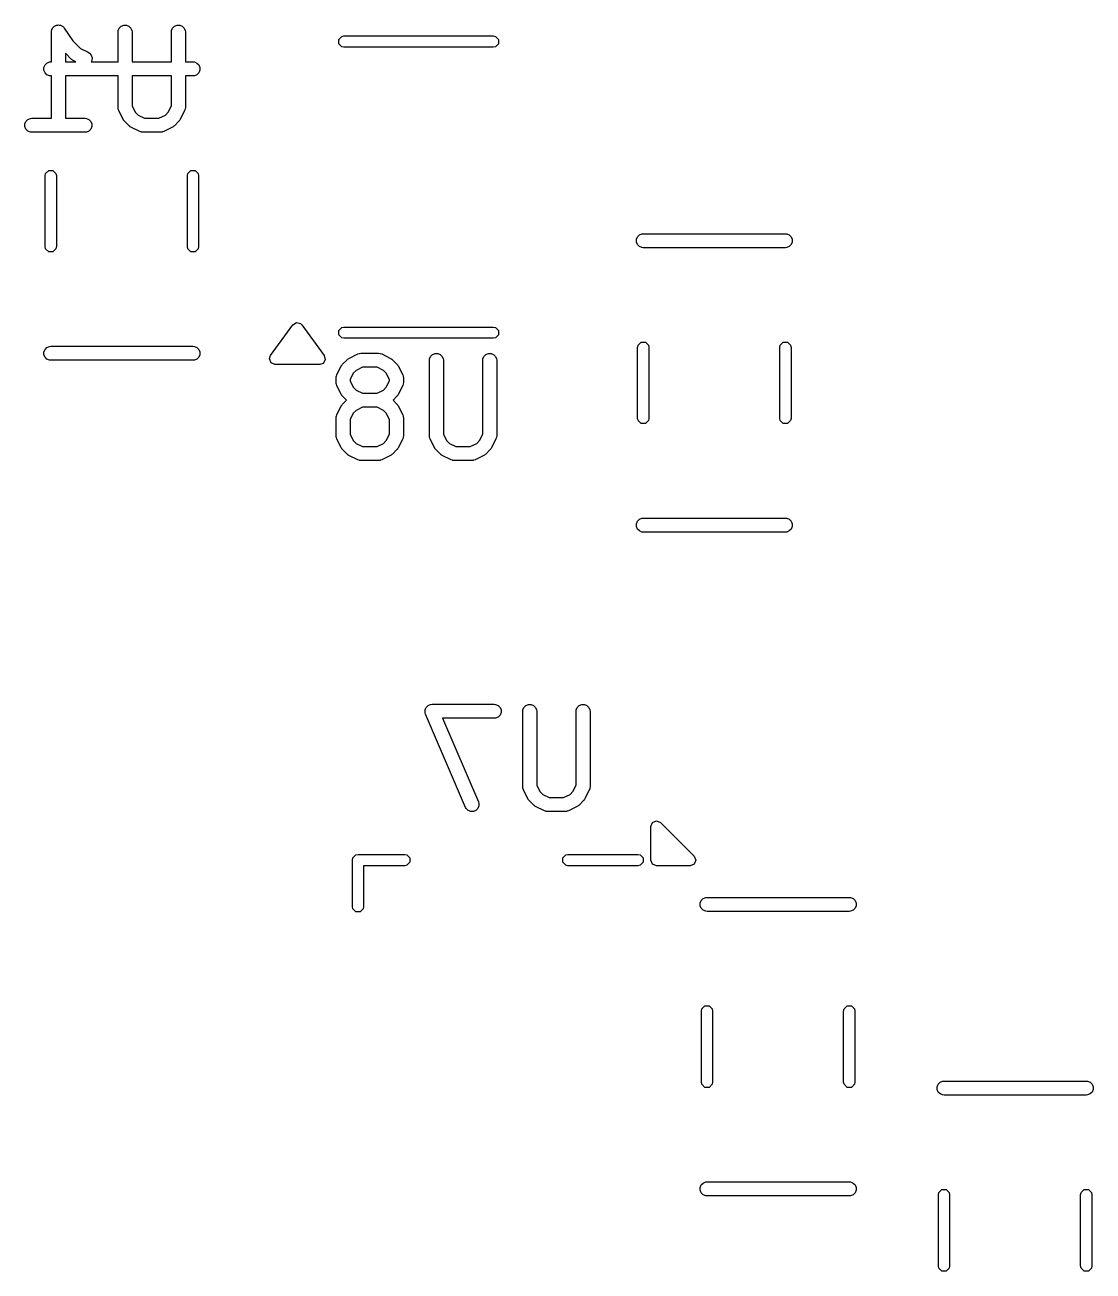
# Model space of a CAD drawing. Extents: x -2.1 to 1.78, y 0.53 to 2.72.
# Drawn here: x -1.008 to -0.557, y 0.998 to 1.524 of the extents above; entities that cross this region are included whole.
import ezdxf

# ---------------------------------------------------------------- set-up
doc = ezdxf.new("R2010")
doc.units = 0
doc.header["$MEASUREMENT"] = 0
doc.layers.add('BLACK', color=7, linetype='CONTINUOUS')

msp = doc.modelspace()

# ---------------------------------------------------------------- linework, layer by layer
at = {"layer": 'BLACK', "linetype": 'CONTINUOUS'}
for p, q in [((-0.99667, 1.52058), (-0.99661, 1.52115)), ((-0.99667, 1.50795), (-0.99667, 1.52058)), ((-0.99667, 1.52058), (-0.99667, 1.52058)), ((-0.99667, 1.52058), (-0.99667, 1.52058)), ((-0.99667, 1.52058), (-0.99667, 1.52058)), ((-0.99661, 1.52115), (-0.9965, 1.52142)), ((-0.9965, 1.52142), (-0.99644, 1.52171)), ((-0.99644, 1.52171), (-0.99628, 1.52195)), ((-0.99628, 1.52195), (-0.99617, 1.52222)), ((-0.99617, 1.52222), (-0.99596, 1.52243)), ((-0.99596, 1.52243), (-0.9958, 1.52267)), ((-0.9958, 1.52267), (-0.99556, 1.52283)), ((-0.99556, 1.52283), (-0.99535, 1.52303)), ((-0.99535, 1.52303), (-0.99508, 1.52314)), ((-0.99508, 1.52314), (-0.99484, 1.52331)), ((-0.99484, 1.52331), (-0.99456, 1.52336)), ((-0.99456, 1.52336), (-0.99429, 1.52347)), ((-0.99429, 1.52347), (-0.994, 1.52347)), ((-0.994, 1.52347), (-0.99371, 1.52353)), ((-0.99371, 1.52353), (-0.99343, 1.52347)), ((-0.99343, 1.52347), (-0.99314, 1.52347)), ((-0.99314, 1.52347), (-0.99287, 1.52336)), ((-0.99287, 1.52336), (-0.99258, 1.5233)), ((-0.99258, 1.5233), (-0.99234, 1.52314)), ((-0.99234, 1.52314), (-0.99207, 1.52303)), ((-0.99207, 1.52303), (-0.99187, 1.52283)), ((-0.99187, 1.52283), (-0.99162, 1.52266)), ((-0.99162, 1.52266), (-0.99126, 1.52222)), ((-0.99126, 1.52222), (-0.99126, 1.52222)), ((-0.99126, 1.52222), (-0.99126, 1.52222)), ((-0.99126, 1.52222), (-0.99126, 1.52222)), ((-0.99126, 1.52222), (-0.98767, 1.51683)), ((-0.96854, 1.52058), (-0.96849, 1.52115)), ((-0.96854, 1.50795), (-0.96854, 1.52058)), ((-0.96849, 1.52115), (-0.96805, 1.52222)), ((-0.96805, 1.52222), (-0.96723, 1.52303)), ((-0.96723, 1.52303), (-0.96617, 1.52347)), ((-0.96617, 1.52347), (-0.96502, 1.52347)), ((-0.96502, 1.52347), (-0.96395, 1.52303)), ((-0.96395, 1.52303), (-0.96314, 1.52222)), ((-0.96314, 1.52222), (-0.9627, 1.52115)), ((-0.9627, 1.52115), (-0.96264, 1.52058)), ((-0.96264, 1.52058), (-0.96264, 1.50795)), ((-0.94605, 1.52058), (-0.94599, 1.52115)), ((-0.94605, 1.50795), (-0.94605, 1.52058)), ((-0.94599, 1.52115), (-0.94555, 1.52222)), ((-0.94555, 1.52222), (-0.94473, 1.52303)), ((-0.94473, 1.52303), (-0.94367, 1.52347)), ((-0.94367, 1.52347), (-0.94252, 1.52347)), ((-0.94252, 1.52347), (-0.94145, 1.52303)), ((-0.94145, 1.52303), (-0.94064, 1.52222)), ((-0.94064, 1.52222), (-0.9402, 1.52115)), ((-0.9402, 1.52115), (-0.94014, 1.52058)), ((-0.94014, 1.52058), (-0.94014, 1.50795)), ((-0.98767, 1.51683), (-0.98446, 1.51363)), ((-0.87539, 1.51742), (-0.87411, 1.5187)), ((-0.87539, 1.51561), (-0.87539, 1.51742)), ((-0.87411, 1.51433), (-0.87539, 1.51561)), ((-0.87411, 1.5187), (-0.87321, 1.51888)), ((-0.87321, 1.51415), (-0.87411, 1.51433)), ((-0.87321, 1.51888), (-0.84171, 1.51888)), ((-0.84171, 1.51415), (-0.87321, 1.51415)), ((-0.84171, 1.51888), (-0.81022, 1.51888)), ((-0.81022, 1.51415), (-0.84171, 1.51415)), ((-0.81022, 1.51888), (-0.80931, 1.5187)), ((-0.80931, 1.51433), (-0.81022, 1.51415)), ((-0.80931, 1.5187), (-0.80803, 1.51742)), ((-0.80803, 1.51561), (-0.80931, 1.51433)), ((-0.80803, 1.51742), (-0.80803, 1.51561)), ((-0.9883, 1.50912), (-0.99076, 1.51157)), ((-0.99076, 1.51157), (-0.99076, 1.50795)), ((-0.98808, 1.50893), (-0.9883, 1.50912)), ((-0.98802, 1.50887), (-0.98808, 1.50893)), ((-0.98794, 1.50882), (-0.98802, 1.50887)), ((-0.98785, 1.50875), (-0.98794, 1.50882)), ((-0.98446, 1.51363), (-0.98114, 1.51197)), ((-0.98114, 1.51197), (-0.98065, 1.51166)), ((-0.98065, 1.51166), (-0.9799, 1.51079)), ((-0.9799, 1.51079), (-0.97953, 1.5097)), ((-0.97953, 1.5097), (-0.97962, 1.50855)), ((-0.99983, 1.50558), (-0.99938, 1.50664)), ((-0.99983, 1.50442), (-0.99983, 1.50558)), ((-0.99938, 1.50336), (-0.99983, 1.50442)), ((-0.99938, 1.50664), (-0.99857, 1.50746)), ((-0.99857, 1.50746), (-0.99751, 1.5079)), ((-0.99751, 1.5079), (-0.99693, 1.50795)), ((-0.99693, 1.50795), (-0.99667, 1.50795)), ((-0.99076, 1.50795), (-0.98631, 1.50795)), ((-0.98778, 1.50872), (-0.98785, 1.50875)), ((-0.98753, 1.50856), (-0.98778, 1.50872)), ((-0.98631, 1.50795), (-0.98753, 1.50856)), ((-0.97962, 1.50855), (-0.97991, 1.50795)), ((-0.97991, 1.50795), (-0.96854, 1.50795)), ((-0.96264, 1.50795), (-0.94605, 1.50795)), ((-0.94014, 1.50795), (-0.93693, 1.50795)), ((-0.93693, 1.50795), (-0.93635, 1.5079)), ((-0.93635, 1.5079), (-0.93529, 1.50746)), ((-0.93529, 1.50746), (-0.93447, 1.50664)), ((-0.93447, 1.50664), (-0.93403, 1.50558)), ((-0.93403, 1.50442), (-0.93447, 1.50336)), ((-0.93403, 1.50558), (-0.93403, 1.50442)), ((-0.99857, 1.50254), (-0.99938, 1.50336)), ((-0.99751, 1.5021), (-0.99857, 1.50254)), ((-0.99693, 1.50205), (-0.99751, 1.5021)), ((-0.99667, 1.50205), (-0.99693, 1.50205)), ((-0.99667, 1.48416), (-0.99667, 1.50205)), ((-0.96854, 1.50205), (-0.99076, 1.50205)), ((-0.99076, 1.50205), (-0.99076, 1.48416)), ((-0.96854, 1.48871), (-0.96854, 1.50205)), ((-0.96264, 1.50205), (-0.96264, 1.4894)), ((-0.94605, 1.50205), (-0.96264, 1.50205)), ((-0.94605, 1.4894), (-0.94605, 1.50205)), ((-0.93693, 1.50205), (-0.94014, 1.50205)), ((-0.94014, 1.50205), (-0.94014, 1.48871)), ((-0.93635, 1.5021), (-0.93693, 1.50205)), ((-0.93529, 1.50254), (-0.93635, 1.5021)), ((-0.93447, 1.50336), (-0.93529, 1.50254)), ((-0.96849, 1.48813), (-0.96854, 1.48871)), ((-0.96845, 1.48803), (-0.96849, 1.48813)), ((-0.96844, 1.48793), (-0.96845, 1.48803)), ((-0.96823, 1.48739), (-0.96844, 1.48793)), ((-0.96264, 1.4894), (-0.96129, 1.48671)), ((-0.9474, 1.48671), (-0.94605, 1.4894)), ((-0.94025, 1.48793), (-0.94045, 1.48739)), ((-0.94024, 1.48803), (-0.94025, 1.48793)), ((-0.9402, 1.48813), (-0.94024, 1.48803)), ((-0.94014, 1.48871), (-0.9402, 1.48813)), ((-1.00786, 1.48178), (-1.00742, 1.48285)), ((-1.00742, 1.48285), (-1.0066, 1.48366)), ((-1.0066, 1.48366), (-1.00554, 1.4841)), ((-1.00554, 1.4841), (-1.00496, 1.48416)), ((-1.00496, 1.48416), (-0.99667, 1.48416)), ((-0.99076, 1.48416), (-0.98246, 1.48416)), ((-0.98246, 1.48416), (-0.98189, 1.4841)), ((-0.98189, 1.4841), (-0.98082, 1.48366)), ((-0.98082, 1.48366), (-0.98001, 1.48285)), ((-0.98001, 1.48285), (-0.97957, 1.48178)), ((-0.96636, 1.48364), (-0.96823, 1.48739)), ((-0.9662, 1.48339), (-0.96636, 1.48364)), ((-0.96617, 1.48332), (-0.9662, 1.48339)), ((-0.96611, 1.48324), (-0.96617, 1.48332)), ((-0.96605, 1.48315), (-0.96611, 1.48324)), ((-0.96599, 1.4831), (-0.96605, 1.48315)), ((-0.9658, 1.48287), (-0.96599, 1.4831)), ((-0.96393, 1.48099), (-0.9658, 1.48287)), ((-0.96129, 1.48671), (-0.96009, 1.48551)), ((-0.96009, 1.48551), (-0.9574, 1.48416)), ((-0.9574, 1.48416), (-0.95129, 1.48416)), ((-0.95129, 1.48416), (-0.94859, 1.48551)), ((-0.94859, 1.48551), (-0.9474, 1.48671)), ((-0.94288, 1.48287), (-0.94476, 1.48099)), ((-0.9427, 1.4831), (-0.94288, 1.48287)), ((-0.94264, 1.48315), (-0.9427, 1.4831)), ((-0.94258, 1.48324), (-0.94264, 1.48315)), ((-0.94251, 1.48332), (-0.94258, 1.48324)), ((-0.94248, 1.48339), (-0.94251, 1.48332)), ((-0.94233, 1.48364), (-0.94248, 1.48339)), ((-0.94045, 1.48739), (-0.94233, 1.48364)), ((-1.00786, 1.48063), (-1.00786, 1.48178)), ((-1.00742, 1.47957), (-1.00786, 1.48063)), ((-1.0066, 1.47875), (-1.00742, 1.47957)), ((-1.00554, 1.47831), (-1.0066, 1.47875)), ((-1.00496, 1.47826), (-1.00554, 1.47831)), ((-0.98246, 1.47826), (-1.00496, 1.47826)), ((-0.98189, 1.47831), (-0.98246, 1.47826)), ((-0.98082, 1.47875), (-0.98189, 1.47831)), ((-0.98001, 1.47957), (-0.98082, 1.47875)), ((-0.97957, 1.48063), (-0.98001, 1.47957)), ((-0.97957, 1.48178), (-0.97957, 1.48063)), ((-0.9637, 1.48081), (-0.96393, 1.48099)), ((-0.96365, 1.48075), (-0.9637, 1.48081)), ((-0.96356, 1.48069), (-0.96365, 1.48075)), ((-0.96348, 1.48063), (-0.96356, 1.48069)), ((-0.96341, 1.4806), (-0.96348, 1.48063)), ((-0.96316, 1.48044), (-0.96341, 1.4806)), ((-0.95941, 1.47857), (-0.96316, 1.48044)), ((-0.95887, 1.47836), (-0.95941, 1.47857)), ((-0.95877, 1.47835), (-0.95887, 1.47836)), ((-0.95867, 1.47831), (-0.95877, 1.47835)), ((-0.95809, 1.47826), (-0.95867, 1.47831)), ((-0.95059, 1.47826), (-0.95809, 1.47826)), ((-0.95002, 1.47831), (-0.95059, 1.47826)), ((-0.94992, 1.47835), (-0.95002, 1.47831)), ((-0.94981, 1.47836), (-0.94992, 1.47835)), ((-0.94927, 1.47857), (-0.94981, 1.47836)), ((-0.94552, 1.48044), (-0.94927, 1.47857)), ((-0.94528, 1.4806), (-0.94552, 1.48044)), ((-0.9452, 1.48063), (-0.94528, 1.4806)), ((-0.94512, 1.48069), (-0.9452, 1.48063)), ((-0.94503, 1.48075), (-0.94512, 1.48069)), ((-0.94498, 1.48081), (-0.94503, 1.48075)), ((-0.94476, 1.48099), (-0.94498, 1.48081)), ((-0.99911, 1.4609), (-0.99783, 1.46218)), ((-0.99783, 1.46218), (-0.99603, 1.46218)), ((-0.99603, 1.46218), (-0.99475, 1.4609)), ((-0.93911, 1.4609), (-0.93783, 1.46218)), ((-0.93783, 1.46218), (-0.93603, 1.46218)), ((-0.93603, 1.46218), (-0.93475, 1.4609)), ((-0.99929, 1.46), (-0.99911, 1.4609)), ((-0.99929, 1.43), (-0.99929, 1.46)), ((-0.99475, 1.4609), (-0.99457, 1.46)), ((-0.99457, 1.46), (-0.99457, 1.43)), ((-0.93929, 1.46), (-0.93911, 1.4609)), ((-0.93929, 1.43), (-0.93929, 1.46)), ((-0.93475, 1.4609), (-0.93457, 1.46)), ((-0.93457, 1.46), (-0.93457, 1.43)), ((-0.74857, 1.43496), (-0.74751, 1.4354)), ((-0.74751, 1.4354), (-0.74693, 1.43545)), ((-0.74693, 1.43545), (-0.68693, 1.43545)), ((-0.68693, 1.43545), (-0.68635, 1.4354)), ((-0.68635, 1.4354), (-0.68529, 1.43496)), ((-0.99911, 1.4291), (-0.99929, 1.43)), ((-0.99457, 1.43), (-0.99475, 1.4291)), ((-0.93911, 1.4291), (-0.93929, 1.43)), ((-0.93457, 1.43), (-0.93475, 1.4291)), ((-0.74983, 1.43308), (-0.74938, 1.43414)), ((-0.74983, 1.43192), (-0.74983, 1.43308)), ((-0.74938, 1.43086), (-0.74983, 1.43192)), ((-0.74938, 1.43414), (-0.74857, 1.43496)), ((-0.74857, 1.43004), (-0.74938, 1.43086)), ((-0.74751, 1.4296), (-0.74857, 1.43004)), ((-0.68529, 1.43004), (-0.68635, 1.4296)), ((-0.68529, 1.43496), (-0.68447, 1.43414)), ((-0.68447, 1.43086), (-0.68529, 1.43004)), ((-0.68447, 1.43414), (-0.68403, 1.43308)), ((-0.68403, 1.43192), (-0.68447, 1.43086)), ((-0.68403, 1.43308), (-0.68403, 1.43192)), ((-0.99783, 1.42782), (-0.99911, 1.4291)), ((-0.99603, 1.42782), (-0.99783, 1.42782)), ((-0.99475, 1.4291), (-0.99603, 1.42782)), ((-0.93783, 1.42782), (-0.93911, 1.4291)), ((-0.93603, 1.42782), (-0.93783, 1.42782)), ((-0.93475, 1.4291), (-0.93603, 1.42782)), ((-0.74693, 1.42955), (-0.74751, 1.4296)), ((-0.68693, 1.42955), (-0.74693, 1.42955)), ((-0.68635, 1.4296), (-0.68693, 1.42955)), ((-0.90425, 1.38405), (-0.8948, 1.39704)), ((-0.8948, 1.39704), (-0.89326, 1.39798)), ((-0.89326, 1.39798), (-0.8915, 1.39756)), ((-0.8915, 1.39756), (-0.89098, 1.39704)), ((-0.89098, 1.39704), (-0.88153, 1.38405)), ((-0.87539, 1.39459), (-0.87411, 1.39586)), ((-0.87539, 1.39278), (-0.87539, 1.39459)), ((-0.87411, 1.39586), (-0.87321, 1.39604)), ((-0.87321, 1.39604), (-0.84171, 1.39604)), ((-0.84171, 1.39604), (-0.81022, 1.39604)), ((-0.81022, 1.39604), (-0.80931, 1.39586)), ((-0.80931, 1.39586), (-0.80803, 1.39459)), ((-0.80803, 1.39459), (-0.80803, 1.39278)), ((-0.99857, 1.38746), (-0.99751, 1.3879)), ((-0.99751, 1.3879), (-0.99693, 1.38795)), ((-0.99693, 1.38795), (-0.93693, 1.38795)), ((-0.93693, 1.38795), (-0.93635, 1.3879)), ((-0.93635, 1.3879), (-0.93529, 1.38746)), ((-0.87411, 1.3915), (-0.87539, 1.39278)), ((-0.87321, 1.39132), (-0.87411, 1.3915)), ((-0.84171, 1.39132), (-0.87321, 1.39132)), ((-0.81022, 1.39132), (-0.84171, 1.39132)), ((-0.80931, 1.3915), (-0.81022, 1.39132)), ((-0.80803, 1.39278), (-0.80931, 1.3915)), ((-0.74929, 1.3875), (-0.74911, 1.3884)), ((-0.74911, 1.3884), (-0.74783, 1.38968)), ((-0.74783, 1.38968), (-0.74603, 1.38968)), ((-0.74603, 1.38968), (-0.74475, 1.3884)), ((-0.74475, 1.3884), (-0.74457, 1.3875)), ((-0.68929, 1.3875), (-0.68911, 1.3884)), ((-0.68911, 1.3884), (-0.68783, 1.38968)), ((-0.68783, 1.38968), (-0.68603, 1.38968)), ((-0.68603, 1.38968), (-0.68475, 1.3884)), ((-0.68475, 1.3884), (-0.68457, 1.3875)), ((-0.99983, 1.38558), (-0.99938, 1.38664)), ((-0.99983, 1.38442), (-0.99983, 1.38558)), ((-0.99938, 1.38336), (-0.99983, 1.38442)), ((-0.99938, 1.38664), (-0.99857, 1.38746)), ((-0.99857, 1.38254), (-0.99938, 1.38336)), ((-0.93529, 1.38746), (-0.93447, 1.38664)), ((-0.93447, 1.38336), (-0.93529, 1.38254)), ((-0.93447, 1.38664), (-0.93403, 1.38558)), ((-0.93403, 1.38442), (-0.93447, 1.38336)), ((-0.93403, 1.38558), (-0.93403, 1.38442)), ((-0.9047, 1.38266), (-0.90425, 1.38405)), ((-0.90401, 1.38099), (-0.9047, 1.38266)), ((-0.88153, 1.38405), (-0.88111, 1.38229)), ((-0.87156, 1.38259), (-0.87147, 1.38265)), ((-0.87147, 1.38265), (-0.8714, 1.38268)), ((-0.8714, 1.38268), (-0.87115, 1.38284)), ((-0.87115, 1.38284), (-0.86741, 1.38472)), ((-0.86741, 1.38472), (-0.86686, 1.38492)), ((-0.86686, 1.38492), (-0.86676, 1.38493)), ((-0.86676, 1.38493), (-0.86666, 1.38497)), ((-0.86666, 1.38497), (-0.86608, 1.38503)), ((-0.86608, 1.38503), (-0.85859, 1.38503)), ((-0.85859, 1.38503), (-0.85801, 1.38497)), ((-0.85801, 1.38497), (-0.85791, 1.38493)), ((-0.85791, 1.38493), (-0.85781, 1.38492)), ((-0.85781, 1.38492), (-0.85726, 1.38472)), ((-0.85726, 1.38472), (-0.85352, 1.38284)), ((-0.85352, 1.38284), (-0.85327, 1.38268)), ((-0.85327, 1.38268), (-0.8532, 1.38265)), ((-0.8532, 1.38265), (-0.85311, 1.38259)), ((-0.83717, 1.38207), (-0.83711, 1.38265)), ((-0.83711, 1.38265), (-0.83667, 1.38371)), ((-0.83667, 1.38371), (-0.83585, 1.38453)), ((-0.83585, 1.38453), (-0.83479, 1.38497)), ((-0.83479, 1.38497), (-0.83364, 1.38497)), ((-0.83364, 1.38497), (-0.83257, 1.38453)), ((-0.83257, 1.38453), (-0.83176, 1.38371)), ((-0.83176, 1.38371), (-0.83132, 1.38265)), ((-0.83132, 1.38265), (-0.83126, 1.38207)), ((-0.81467, 1.38207), (-0.81461, 1.38265)), ((-0.81461, 1.38265), (-0.81417, 1.38371)), ((-0.81417, 1.38371), (-0.81336, 1.38453)), ((-0.81336, 1.38453), (-0.81229, 1.38497)), ((-0.81229, 1.38497), (-0.81114, 1.38497)), ((-0.81114, 1.38497), (-0.81008, 1.38453)), ((-0.81008, 1.38453), (-0.80926, 1.38371)), ((-0.80926, 1.38371), (-0.80882, 1.38265)), ((-0.80882, 1.38265), (-0.80876, 1.38207)), ((-0.74929, 1.3575), (-0.74929, 1.3875)), ((-0.74457, 1.3875), (-0.74457, 1.3575)), ((-0.68929, 1.3575), (-0.68929, 1.3875)), ((-0.68457, 1.3875), (-0.68457, 1.3575)), ((-0.99751, 1.3821), (-0.99857, 1.38254)), ((-0.99693, 1.38205), (-0.99751, 1.3821)), ((-0.93693, 1.38205), (-0.99693, 1.38205)), ((-0.93635, 1.3821), (-0.93693, 1.38205)), ((-0.93529, 1.38254), (-0.93635, 1.3821)), ((-0.90234, 1.3803), (-0.90401, 1.38099)), ((-0.88344, 1.3803), (-0.90234, 1.3803)), ((-0.88206, 1.38075), (-0.88344, 1.3803)), ((-0.88111, 1.38229), (-0.88206, 1.38075)), ((-0.87622, 1.3759), (-0.87435, 1.37965)), ((-0.87435, 1.37965), (-0.87419, 1.37989)), ((-0.87419, 1.37989), (-0.87416, 1.37996)), ((-0.87416, 1.37996), (-0.8741, 1.38005)), ((-0.8741, 1.38005), (-0.87404, 1.38013)), ((-0.87404, 1.38013), (-0.87398, 1.38019)), ((-0.87398, 1.38019), (-0.8738, 1.38041)), ((-0.8738, 1.38041), (-0.87192, 1.38229)), ((-0.87192, 1.38229), (-0.8717, 1.38247)), ((-0.8717, 1.38247), (-0.87164, 1.38253)), ((-0.87164, 1.38253), (-0.87156, 1.38259)), ((-0.86808, 1.37777), (-0.86928, 1.37658)), ((-0.86539, 1.37912), (-0.86808, 1.37777)), ((-0.85928, 1.37912), (-0.86539, 1.37912)), ((-0.85659, 1.37777), (-0.85928, 1.37912)), ((-0.85539, 1.37658), (-0.85659, 1.37777)), ((-0.85311, 1.38259), (-0.85303, 1.38253)), ((-0.85303, 1.38253), (-0.85297, 1.38247)), ((-0.85297, 1.38247), (-0.85275, 1.38229)), ((-0.85275, 1.38229), (-0.85087, 1.38041)), ((-0.85087, 1.38041), (-0.85069, 1.38019)), ((-0.85069, 1.38019), (-0.85063, 1.38013)), ((-0.85063, 1.38013), (-0.85057, 1.38005)), ((-0.85057, 1.38005), (-0.85051, 1.37996)), ((-0.85051, 1.37996), (-0.85048, 1.37989)), ((-0.85048, 1.37989), (-0.85032, 1.37965)), ((-0.85032, 1.37965), (-0.84845, 1.3759)), ((-0.83717, 1.3502), (-0.83717, 1.38207)), ((-0.83126, 1.38207), (-0.83126, 1.3509)), ((-0.81467, 1.3509), (-0.81467, 1.38207)), ((-0.80876, 1.38207), (-0.80876, 1.3502)), ((-0.87654, 1.37457), (-0.87648, 1.37515)), ((-0.87654, 1.3727), (-0.87654, 1.37457)), ((-0.87648, 1.37212), (-0.87654, 1.3727)), ((-0.87648, 1.37515), (-0.87644, 1.37525)), ((-0.87644, 1.37203), (-0.87648, 1.37212)), ((-0.87644, 1.37525), (-0.87643, 1.37535)), ((-0.87643, 1.37535), (-0.87622, 1.3759)), ((-0.86928, 1.37658), (-0.87063, 1.37388)), ((-0.87063, 1.37388), (-0.87063, 1.3734)), ((-0.87063, 1.3734), (-0.86928, 1.3707)), ((-0.85404, 1.37388), (-0.85539, 1.37658)), ((-0.85539, 1.3707), (-0.85404, 1.3734)), ((-0.85404, 1.3734), (-0.85404, 1.37388)), ((-0.84845, 1.3759), (-0.84824, 1.37535)), ((-0.84824, 1.37535), (-0.84823, 1.37525)), ((-0.84823, 1.37525), (-0.84819, 1.37515)), ((-0.84819, 1.37212), (-0.84823, 1.37203)), ((-0.84819, 1.37515), (-0.84813, 1.37457)), ((-0.84813, 1.3727), (-0.84819, 1.37212)), ((-0.84813, 1.37457), (-0.84813, 1.3727)), ((-0.87643, 1.37192), (-0.87644, 1.37203)), ((-0.87622, 1.37138), (-0.87643, 1.37192)), ((-0.87435, 1.36763), (-0.87622, 1.37138)), ((-0.87419, 1.36738), (-0.87435, 1.36763)), ((-0.87416, 1.36731), (-0.87419, 1.36738)), ((-0.8741, 1.36723), (-0.87416, 1.36731)), ((-0.87404, 1.36714), (-0.8741, 1.36723)), ((-0.87398, 1.36709), (-0.87404, 1.36714)), ((-0.8738, 1.36686), (-0.87398, 1.36709)), ((-0.87214, 1.3652), (-0.8738, 1.36686)), ((-0.86928, 1.3707), (-0.86808, 1.3695)), ((-0.86808, 1.3695), (-0.86539, 1.36815)), ((-0.86539, 1.36815), (-0.85928, 1.36815)), ((-0.85928, 1.36815), (-0.85659, 1.3695)), ((-0.85659, 1.3695), (-0.85539, 1.3707)), ((-0.85087, 1.36686), (-0.85253, 1.3652)), ((-0.85069, 1.36709), (-0.85087, 1.36686)), ((-0.85063, 1.36714), (-0.85069, 1.36709)), ((-0.85057, 1.36723), (-0.85063, 1.36714)), ((-0.85051, 1.36731), (-0.85057, 1.36723)), ((-0.85048, 1.36738), (-0.85051, 1.36731)), ((-0.85032, 1.36763), (-0.85048, 1.36738)), ((-0.84845, 1.37138), (-0.85032, 1.36763)), ((-0.84824, 1.37192), (-0.84845, 1.37138)), ((-0.84823, 1.37203), (-0.84824, 1.37192)), ((-0.87622, 1.35902), (-0.87435, 1.36277)), ((-0.87435, 1.36277), (-0.87419, 1.36302)), ((-0.87419, 1.36302), (-0.87416, 1.36309)), ((-0.87416, 1.36309), (-0.8741, 1.36317)), ((-0.8741, 1.36317), (-0.87404, 1.36326)), ((-0.87404, 1.36326), (-0.87398, 1.36331)), ((-0.87398, 1.36331), (-0.8738, 1.36354)), ((-0.8738, 1.36354), (-0.87214, 1.3652)), ((-0.86539, 1.36225), (-0.86808, 1.3609)), ((-0.85928, 1.36225), (-0.86539, 1.36225)), ((-0.85659, 1.3609), (-0.85928, 1.36225)), ((-0.85253, 1.3652), (-0.85087, 1.36354)), ((-0.85087, 1.36354), (-0.85069, 1.36331)), ((-0.85069, 1.36331), (-0.85063, 1.36326)), ((-0.85063, 1.36326), (-0.85057, 1.36317)), ((-0.85057, 1.36317), (-0.85051, 1.36309)), ((-0.85051, 1.36309), (-0.85048, 1.36302)), ((-0.85048, 1.36302), (-0.85032, 1.36277)), ((-0.85032, 1.36277), (-0.84845, 1.35902)), ((-0.87654, 1.3577), (-0.87648, 1.35828)), ((-0.87654, 1.3502), (-0.87654, 1.3577)), ((-0.87648, 1.35828), (-0.87644, 1.35838)), ((-0.87644, 1.35838), (-0.87643, 1.35848)), ((-0.87643, 1.35848), (-0.87622, 1.35902)), ((-0.86928, 1.3597), (-0.87063, 1.35701)), ((-0.87063, 1.35701), (-0.87063, 1.3509)), ((-0.86808, 1.3609), (-0.86928, 1.3597)), ((-0.85539, 1.3597), (-0.85659, 1.3609)), ((-0.85404, 1.35701), (-0.85539, 1.3597)), ((-0.85404, 1.3509), (-0.85404, 1.35701)), ((-0.84845, 1.35902), (-0.84824, 1.35848)), ((-0.84824, 1.35848), (-0.84823, 1.35838)), ((-0.84823, 1.35838), (-0.84819, 1.35828)), ((-0.84819, 1.35828), (-0.84813, 1.3577)), ((-0.84813, 1.3577), (-0.84813, 1.3502)), ((-0.74911, 1.3566), (-0.74929, 1.3575)), ((-0.74783, 1.35532), (-0.74911, 1.3566)), ((-0.74475, 1.3566), (-0.74603, 1.35532)), ((-0.74457, 1.3575), (-0.74475, 1.3566)), ((-0.68911, 1.3566), (-0.68929, 1.3575)), ((-0.68783, 1.35532), (-0.68911, 1.3566)), ((-0.68475, 1.3566), (-0.68603, 1.35532)), ((-0.68457, 1.3575), (-0.68475, 1.3566)), ((-0.74603, 1.35532), (-0.74783, 1.35532)), ((-0.68603, 1.35532), (-0.68783, 1.35532)), ((-0.87648, 1.34963), (-0.87654, 1.3502)), ((-0.87644, 1.34953), (-0.87648, 1.34963)), ((-0.87643, 1.34942), (-0.87644, 1.34953)), ((-0.87622, 1.34888), (-0.87643, 1.34942)), ((-0.87435, 1.34513), (-0.87622, 1.34888)), ((-0.87063, 1.3509), (-0.86928, 1.3482)), ((-0.86928, 1.3482), (-0.86808, 1.34701)), ((-0.86808, 1.34701), (-0.86539, 1.34566)), ((-0.85928, 1.34566), (-0.85659, 1.34701)), ((-0.85659, 1.34701), (-0.85539, 1.3482)), ((-0.85539, 1.3482), (-0.85404, 1.3509)), ((-0.84845, 1.34888), (-0.85032, 1.34513)), ((-0.84824, 1.34942), (-0.84845, 1.34888)), ((-0.84823, 1.34953), (-0.84824, 1.34942)), ((-0.84819, 1.34963), (-0.84823, 1.34953)), ((-0.84813, 1.3502), (-0.84819, 1.34963)), ((-0.83711, 1.34963), (-0.83717, 1.3502)), ((-0.83707, 1.34953), (-0.83711, 1.34963)), ((-0.83706, 1.34942), (-0.83707, 1.34953)), ((-0.83685, 1.34888), (-0.83706, 1.34942)), ((-0.83498, 1.34513), (-0.83685, 1.34888)), ((-0.83126, 1.3509), (-0.82991, 1.3482)), ((-0.82991, 1.3482), (-0.82871, 1.34701)), ((-0.82871, 1.34701), (-0.82602, 1.34566)), ((-0.81991, 1.34566), (-0.81722, 1.34701)), ((-0.81722, 1.34701), (-0.81602, 1.3482)), ((-0.81602, 1.3482), (-0.81467, 1.3509)), ((-0.80908, 1.34888), (-0.81095, 1.34513)), ((-0.80887, 1.34942), (-0.80908, 1.34888)), ((-0.80886, 1.34953), (-0.80887, 1.34942)), ((-0.80882, 1.34963), (-0.80886, 1.34953)), ((-0.80876, 1.3502), (-0.80882, 1.34963)), ((-0.87419, 1.34489), (-0.87435, 1.34513)), ((-0.87416, 1.34481), (-0.87419, 1.34489)), ((-0.8741, 1.34473), (-0.87416, 1.34481)), ((-0.87404, 1.34464), (-0.8741, 1.34473)), ((-0.87398, 1.34459), (-0.87404, 1.34464)), ((-0.8738, 1.34437), (-0.87398, 1.34459)), ((-0.87192, 1.34249), (-0.8738, 1.34437)), ((-0.8717, 1.34231), (-0.87192, 1.34249)), ((-0.87164, 1.34225), (-0.8717, 1.34231)), ((-0.87156, 1.34219), (-0.87164, 1.34225)), ((-0.87147, 1.34212), (-0.87156, 1.34219)), ((-0.8714, 1.34209), (-0.87147, 1.34212)), ((-0.87115, 1.34194), (-0.8714, 1.34209)), ((-0.86741, 1.34006), (-0.87115, 1.34194)), ((-0.86539, 1.34566), (-0.85928, 1.34566)), ((-0.85352, 1.34194), (-0.85726, 1.34006)), ((-0.85327, 1.34209), (-0.85352, 1.34194)), ((-0.8532, 1.34212), (-0.85327, 1.34209)), ((-0.85311, 1.34219), (-0.8532, 1.34212)), ((-0.85303, 1.34225), (-0.85311, 1.34219)), ((-0.85297, 1.34231), (-0.85303, 1.34225)), ((-0.85275, 1.34249), (-0.85297, 1.34231)), ((-0.85087, 1.34437), (-0.85275, 1.34249)), ((-0.85069, 1.34459), (-0.85087, 1.34437)), ((-0.85063, 1.34464), (-0.85069, 1.34459)), ((-0.85057, 1.34473), (-0.85063, 1.34464)), ((-0.85051, 1.34481), (-0.85057, 1.34473)), ((-0.85048, 1.34489), (-0.85051, 1.34481)), ((-0.85032, 1.34513), (-0.85048, 1.34489)), ((-0.83482, 1.34489), (-0.83498, 1.34513)), ((-0.83479, 1.34481), (-0.83482, 1.34489)), ((-0.83473, 1.34473), (-0.83479, 1.34481)), ((-0.83467, 1.34464), (-0.83473, 1.34473)), ((-0.83461, 1.34459), (-0.83467, 1.34464)), ((-0.83443, 1.34437), (-0.83461, 1.34459)), ((-0.83255, 1.34249), (-0.83443, 1.34437)), ((-0.83233, 1.34231), (-0.83255, 1.34249)), ((-0.83227, 1.34225), (-0.83233, 1.34231)), ((-0.83219, 1.34219), (-0.83227, 1.34225)), ((-0.8321, 1.34212), (-0.83219, 1.34219)), ((-0.83203, 1.34209), (-0.8321, 1.34212)), ((-0.83178, 1.34194), (-0.83203, 1.34209)), ((-0.82803, 1.34006), (-0.83178, 1.34194)), ((-0.82602, 1.34566), (-0.81991, 1.34566)), ((-0.81415, 1.34194), (-0.81789, 1.34006)), ((-0.8139, 1.34209), (-0.81415, 1.34194)), ((-0.81383, 1.34212), (-0.8139, 1.34209)), ((-0.81374, 1.34219), (-0.81383, 1.34212)), ((-0.81366, 1.34225), (-0.81374, 1.34219)), ((-0.8136, 1.34231), (-0.81366, 1.34225)), ((-0.81338, 1.34249), (-0.8136, 1.34231)), ((-0.8115, 1.34437), (-0.81338, 1.34249)), ((-0.81132, 1.34459), (-0.8115, 1.34437)), ((-0.81126, 1.34464), (-0.81132, 1.34459)), ((-0.8112, 1.34473), (-0.81126, 1.34464)), ((-0.81114, 1.34481), (-0.8112, 1.34473)), ((-0.81111, 1.34489), (-0.81114, 1.34481)), ((-0.81095, 1.34513), (-0.81111, 1.34489)), ((-0.86686, 1.33986), (-0.86741, 1.34006)), ((-0.86676, 1.33985), (-0.86686, 1.33986)), ((-0.86666, 1.33981), (-0.86676, 1.33985)), ((-0.86608, 1.33975), (-0.86666, 1.33981)), ((-0.85859, 1.33975), (-0.86608, 1.33975)), ((-0.85801, 1.33981), (-0.85859, 1.33975)), ((-0.85791, 1.33985), (-0.85801, 1.33981)), ((-0.85781, 1.33986), (-0.85791, 1.33985)), ((-0.85726, 1.34006), (-0.85781, 1.33986)), ((-0.82749, 1.33986), (-0.82803, 1.34006)), ((-0.82739, 1.33985), (-0.82749, 1.33986)), ((-0.82729, 1.33981), (-0.82739, 1.33985)), ((-0.82671, 1.33975), (-0.82729, 1.33981)), ((-0.81922, 1.33975), (-0.82671, 1.33975)), ((-0.81864, 1.33981), (-0.81922, 1.33975)), ((-0.81854, 1.33985), (-0.81864, 1.33981)), ((-0.81844, 1.33986), (-0.81854, 1.33985)), ((-0.81789, 1.34006), (-0.81844, 1.33986)), ((-0.74938, 1.31414), (-0.74857, 1.31496)), ((-0.74857, 1.31496), (-0.74751, 1.3154)), ((-0.74751, 1.3154), (-0.74693, 1.31545)), ((-0.74693, 1.31545), (-0.68693, 1.31545)), ((-0.68693, 1.31545), (-0.68635, 1.3154)), ((-0.68635, 1.3154), (-0.68529, 1.31496)), ((-0.68529, 1.31496), (-0.68447, 1.31414)), ((-0.74983, 1.31308), (-0.74938, 1.31414)), ((-0.74983, 1.31192), (-0.74983, 1.31308)), ((-0.74938, 1.31086), (-0.74983, 1.31192)), ((-0.74857, 1.31004), (-0.74938, 1.31086)), ((-0.74751, 1.3096), (-0.74857, 1.31004)), ((-0.74693, 1.30955), (-0.74751, 1.3096)), ((-0.68693, 1.30955), (-0.74693, 1.30955)), ((-0.68635, 1.3096), (-0.68693, 1.30955)), ((-0.68529, 1.31004), (-0.68635, 1.3096)), ((-0.68447, 1.31086), (-0.68529, 1.31004)), ((-0.68447, 1.31414), (-0.68403, 1.31308)), ((-0.68403, 1.31192), (-0.68447, 1.31086)), ((-0.68403, 1.31308), (-0.68403, 1.31192)), ((-0.83875, 1.23507), (-0.83854, 1.23559)), ((-0.83854, 1.23559), (-0.83853, 1.23561)), ((-0.83853, 1.23561), (-0.83852, 1.23562)), ((-0.83852, 1.23562), (-0.83813, 1.23602)), ((-0.83813, 1.23602), (-0.83774, 1.23642)), ((-0.83774, 1.23642), (-0.83772, 1.23643)), ((-0.83772, 1.23643), (-0.83771, 1.23644)), ((-0.83771, 1.23644), (-0.83719, 1.23665)), ((-0.83719, 1.23665), (-0.83668, 1.23687)), ((-0.83668, 1.23687), (-0.83666, 1.23687)), ((-0.83666, 1.23687), (-0.83664, 1.23688)), ((-0.83664, 1.23688), (-0.83607, 1.23694)), ((-0.83607, 1.23694), (-0.80982, 1.23694)), ((-0.80982, 1.23694), (-0.80925, 1.23688)), ((-0.80925, 1.23688), (-0.80818, 1.23644)), ((-0.80818, 1.23644), (-0.80737, 1.23562)), ((-0.80737, 1.23562), (-0.80693, 1.23456)), ((-0.79772, 1.23456), (-0.79728, 1.23562)), ((-0.79728, 1.23562), (-0.79646, 1.23644)), ((-0.79646, 1.23644), (-0.7954, 1.23688)), ((-0.7954, 1.23688), (-0.79425, 1.23688)), ((-0.79425, 1.23688), (-0.79318, 1.23644)), ((-0.79318, 1.23644), (-0.79237, 1.23562)), ((-0.79237, 1.23562), (-0.79193, 1.23456)), ((-0.77522, 1.23456), (-0.77478, 1.23562)), ((-0.77478, 1.23562), (-0.77397, 1.23644)), ((-0.77397, 1.23644), (-0.7729, 1.23688)), ((-0.7729, 1.23688), (-0.77175, 1.23688)), ((-0.77175, 1.23688), (-0.77069, 1.23644)), ((-0.77069, 1.23644), (-0.76987, 1.23562)), ((-0.76987, 1.23562), (-0.76943, 1.23456)), ((-0.83897, 1.23452), (-0.83896, 1.23454)), ((-0.83896, 1.23397), (-0.83897, 1.23452)), ((-0.83896, 1.23456), (-0.83875, 1.23507)), ((-0.83896, 1.23454), (-0.83896, 1.23456)), ((-0.83896, 1.23341), (-0.83896, 1.23397)), ((-0.83896, 1.23339), (-0.83896, 1.23341)), ((-0.83896, 1.23337), (-0.83896, 1.23339)), ((-0.83878, 1.23282), (-0.83896, 1.23337)), ((-0.82191, 1.19345), (-0.83878, 1.23282)), ((-0.80982, 1.23103), (-0.83159, 1.23103)), ((-0.83159, 1.23103), (-0.81648, 1.19578)), ((-0.80925, 1.23109), (-0.80982, 1.23103)), ((-0.80818, 1.23153), (-0.80925, 1.23109)), ((-0.80737, 1.23234), (-0.80818, 1.23153)), ((-0.80693, 1.23341), (-0.80737, 1.23234)), ((-0.80693, 1.23456), (-0.80693, 1.23341)), ((-0.79778, 1.23398), (-0.79772, 1.23456)), ((-0.79778, 1.20211), (-0.79778, 1.23398)), ((-0.79193, 1.23456), (-0.79187, 1.23398)), ((-0.79187, 1.23398), (-0.79187, 1.20281)), ((-0.77528, 1.23398), (-0.77522, 1.23456)), ((-0.77528, 1.20281), (-0.77528, 1.23398)), ((-0.76943, 1.23456), (-0.76937, 1.23398)), ((-0.76937, 1.23398), (-0.76937, 1.20211)), ((-0.79772, 1.20154), (-0.79778, 1.20211)), ((-0.79768, 1.20144), (-0.79772, 1.20154)), ((-0.79767, 1.20133), (-0.79768, 1.20144)), ((-0.79746, 1.20079), (-0.79767, 1.20133)), ((-0.79559, 1.19704), (-0.79746, 1.20079)), ((-0.79187, 1.20281), (-0.79052, 1.20011)), ((-0.79052, 1.20011), (-0.78933, 1.19891)), ((-0.78933, 1.19891), (-0.78663, 1.19757)), ((-0.78052, 1.19757), (-0.77783, 1.19891)), ((-0.77783, 1.19891), (-0.77663, 1.20011)), ((-0.77663, 1.20011), (-0.77528, 1.20281)), ((-0.76969, 1.20079), (-0.77156, 1.19704)), ((-0.76948, 1.20133), (-0.76969, 1.20079)), ((-0.76947, 1.20144), (-0.76948, 1.20133)), ((-0.76943, 1.20154), (-0.76947, 1.20144)), ((-0.76937, 1.20211), (-0.76943, 1.20154)), ((-0.82163, 1.19294), (-0.82191, 1.19345)), ((-0.81629, 1.19407), (-0.81672, 1.193)), ((-0.81648, 1.19578), (-0.81631, 1.19522)), ((-0.81631, 1.19522), (-0.81629, 1.19407)), ((-0.79543, 1.19679), (-0.79559, 1.19704)), ((-0.7954, 1.19672), (-0.79543, 1.19679)), ((-0.79534, 1.19664), (-0.7954, 1.19672)), ((-0.79528, 1.19655), (-0.79534, 1.19664)), ((-0.79522, 1.1965), (-0.79528, 1.19655)), ((-0.79504, 1.19628), (-0.79522, 1.1965)), ((-0.79316, 1.1944), (-0.79504, 1.19628)), ((-0.79294, 1.19421), (-0.79316, 1.1944)), ((-0.79288, 1.19416), (-0.79294, 1.19421)), ((-0.7928, 1.1941), (-0.79288, 1.19416)), ((-0.79271, 1.19403), (-0.7928, 1.1941)), ((-0.79264, 1.194), (-0.79271, 1.19403)), ((-0.79239, 1.19385), (-0.79264, 1.194)), ((-0.78865, 1.19197), (-0.79239, 1.19385)), ((-0.78663, 1.19757), (-0.78052, 1.19757)), ((-0.77476, 1.19385), (-0.77851, 1.19197)), ((-0.77451, 1.194), (-0.77476, 1.19385)), ((-0.77444, 1.19403), (-0.77451, 1.194)), ((-0.77435, 1.1941), (-0.77444, 1.19403)), ((-0.77427, 1.19416), (-0.77435, 1.1941)), ((-0.77421, 1.19421), (-0.77427, 1.19416)), ((-0.77399, 1.1944), (-0.77421, 1.19421)), ((-0.77211, 1.19628), (-0.77399, 1.1944)), ((-0.77193, 1.1965), (-0.77211, 1.19628)), ((-0.77187, 1.19655), (-0.77193, 1.1965)), ((-0.77181, 1.19664), (-0.77187, 1.19655)), ((-0.77175, 1.19672), (-0.77181, 1.19664)), ((-0.77172, 1.19679), (-0.77175, 1.19672)), ((-0.77156, 1.19704), (-0.77172, 1.19679)), ((-0.82081, 1.19214), (-0.82163, 1.19294)), ((-0.81974, 1.19171), (-0.82081, 1.19214)), ((-0.81858, 1.19172), (-0.81974, 1.19171)), ((-0.81753, 1.19218), (-0.81858, 1.19172)), ((-0.81672, 1.193), (-0.81753, 1.19218)), ((-0.7881, 1.19177), (-0.78865, 1.19197)), ((-0.788, 1.19176), (-0.7881, 1.19177)), ((-0.7879, 1.19172), (-0.788, 1.19176)), ((-0.78732, 1.19166), (-0.7879, 1.19172)), ((-0.77983, 1.19166), (-0.78732, 1.19166)), ((-0.77925, 1.19172), (-0.77983, 1.19166)), ((-0.77915, 1.19176), (-0.77925, 1.19172)), ((-0.77905, 1.19177), (-0.77915, 1.19176)), ((-0.77851, 1.19197), (-0.77905, 1.19177)), ((-0.74366, 1.18535), (-0.74297, 1.18702)), ((-0.74366, 1.17118), (-0.74366, 1.18535)), ((-0.74297, 1.18702), (-0.7413, 1.18772)), ((-0.7413, 1.18772), (-0.73963, 1.18702)), ((-0.73963, 1.18702), (-0.72546, 1.17285)), ((-0.86947, 1.17209), (-0.86819, 1.17336)), ((-0.86819, 1.17336), (-0.86728, 1.17354)), ((-0.86728, 1.17354), (-0.8476, 1.17354)), ((-0.8476, 1.17354), (-0.84669, 1.17336)), ((-0.84669, 1.17336), (-0.84542, 1.17209)), ((-0.78088, 1.17209), (-0.7796, 1.17336)), ((-0.7796, 1.17336), (-0.7787, 1.17354)), ((-0.7787, 1.17354), (-0.74917, 1.17354)), ((-0.74917, 1.17354), (-0.74827, 1.17336)), ((-0.74827, 1.17336), (-0.74699, 1.17209)), ((-0.72546, 1.17285), (-0.72476, 1.17118)), ((-0.86965, 1.17118), (-0.86947, 1.17209)), ((-0.86965, 1.1515), (-0.86965, 1.17118)), ((-0.8476, 1.16882), (-0.86492, 1.16882)), ((-0.86492, 1.16882), (-0.86492, 1.1515)), ((-0.84669, 1.169), (-0.8476, 1.16882)), ((-0.84542, 1.17028), (-0.84669, 1.169)), ((-0.84542, 1.17209), (-0.84542, 1.17028)), ((-0.78088, 1.17028), (-0.78088, 1.17209)), ((-0.7796, 1.169), (-0.78088, 1.17028)), ((-0.7787, 1.16882), (-0.7796, 1.169)), ((-0.74917, 1.16882), (-0.7787, 1.16882)), ((-0.74827, 1.169), (-0.74917, 1.16882)), ((-0.74699, 1.17028), (-0.74827, 1.169)), ((-0.74699, 1.17209), (-0.74699, 1.17028)), ((-0.74297, 1.16951), (-0.74366, 1.17118)), ((-0.7413, 1.16882), (-0.74297, 1.16951)), ((-0.72713, 1.16882), (-0.7413, 1.16882)), ((-0.72546, 1.16951), (-0.72713, 1.16882)), ((-0.72476, 1.17118), (-0.72546, 1.16951)), ((-0.86947, 1.15059), (-0.86965, 1.1515)), ((-0.86492, 1.1515), (-0.8651, 1.15059)), ((-0.7229, 1.15308), (-0.72246, 1.15414)), ((-0.7229, 1.15192), (-0.7229, 1.15308)), ((-0.72246, 1.15086), (-0.7229, 1.15192)), ((-0.72246, 1.15414), (-0.72164, 1.15496)), ((-0.72164, 1.15496), (-0.72058, 1.1554)), ((-0.72058, 1.1554), (-0.72, 1.15545)), ((-0.72, 1.15545), (-0.66, 1.15545)), ((-0.66, 1.15545), (-0.65942, 1.1554)), ((-0.65942, 1.1554), (-0.65836, 1.15496)), ((-0.65836, 1.15496), (-0.65754, 1.15414)), ((-0.65754, 1.15414), (-0.6571, 1.15308)), ((-0.6571, 1.15192), (-0.65754, 1.15086)), ((-0.6571, 1.15308), (-0.6571, 1.15192)), ((-0.86819, 1.14931), (-0.86947, 1.15059)), ((-0.86638, 1.14931), (-0.86819, 1.14931)), ((-0.8651, 1.15059), (-0.86638, 1.14931)), ((-0.72164, 1.15004), (-0.72246, 1.15086)), ((-0.72058, 1.1496), (-0.72164, 1.15004)), ((-0.72, 1.14955), (-0.72058, 1.1496)), ((-0.66, 1.14955), (-0.72, 1.14955)), ((-0.65942, 1.1496), (-0.66, 1.14955)), ((-0.65836, 1.15004), (-0.65942, 1.1496)), ((-0.65754, 1.15086), (-0.65836, 1.15004)), ((-0.72218, 1.1084), (-0.7209, 1.10968)), ((-0.7209, 1.10968), (-0.7191, 1.10968)), ((-0.7191, 1.10968), (-0.71782, 1.1084)), ((-0.66218, 1.1084), (-0.6609, 1.10968)), ((-0.6609, 1.10968), (-0.6591, 1.10968)), ((-0.6591, 1.10968), (-0.65782, 1.1084)), ((-0.72236, 1.1075), (-0.72218, 1.1084)), ((-0.72236, 1.0775), (-0.72236, 1.1075)), ((-0.71782, 1.1084), (-0.71764, 1.1075)), ((-0.71764, 1.1075), (-0.71764, 1.0775)), ((-0.66236, 1.1075), (-0.66218, 1.1084)), ((-0.66236, 1.0775), (-0.66236, 1.1075)), ((-0.65782, 1.1084), (-0.65764, 1.1075)), ((-0.65764, 1.1075), (-0.65764, 1.0775)), ((-0.62164, 1.07746), (-0.62058, 1.0779)), ((-0.62058, 1.0779), (-0.62, 1.07795)), ((-0.62, 1.07795), (-0.56, 1.07795)), ((-0.56, 1.07795), (-0.55942, 1.0779)), ((-0.55942, 1.0779), (-0.55836, 1.07746)), ((-0.72218, 1.0766), (-0.72236, 1.0775)), ((-0.7209, 1.07532), (-0.72218, 1.0766)), ((-0.7191, 1.07532), (-0.7209, 1.07532)), ((-0.71782, 1.0766), (-0.7191, 1.07532)), ((-0.71764, 1.0775), (-0.71782, 1.0766)), ((-0.66218, 1.0766), (-0.66236, 1.0775)), ((-0.6609, 1.07532), (-0.66218, 1.0766)), ((-0.6591, 1.07532), (-0.6609, 1.07532)), ((-0.65782, 1.0766), (-0.6591, 1.07532)), ((-0.65764, 1.0775), (-0.65782, 1.0766)), ((-0.6229, 1.07558), (-0.62246, 1.07664)), ((-0.6229, 1.07442), (-0.6229, 1.07558)), ((-0.62246, 1.07336), (-0.6229, 1.07442)), ((-0.62246, 1.07664), (-0.62164, 1.07746)), ((-0.62164, 1.07254), (-0.62246, 1.07336)), ((-0.62058, 1.0721), (-0.62164, 1.07254)), ((-0.55836, 1.07254), (-0.55942, 1.0721)), ((-0.55836, 1.07746), (-0.55754, 1.07664)), ((-0.55754, 1.07336), (-0.55836, 1.07254)), ((-0.55754, 1.07664), (-0.5571, 1.07558)), ((-0.5571, 1.07442), (-0.55754, 1.07336)), ((-0.5571, 1.07558), (-0.5571, 1.07442)), ((-0.62, 1.07205), (-0.62058, 1.0721)), ((-0.56, 1.07205), (-0.62, 1.07205)), ((-0.55942, 1.0721), (-0.56, 1.07205)), ((-0.7229, 1.03308), (-0.72246, 1.03414)), ((-0.7229, 1.03192), (-0.7229, 1.03308)), ((-0.72246, 1.03086), (-0.7229, 1.03192)), ((-0.72246, 1.03414), (-0.72164, 1.03496)), ((-0.72164, 1.03004), (-0.72246, 1.03086)), ((-0.72164, 1.03496), (-0.72058, 1.0354)), ((-0.72058, 1.0354), (-0.72, 1.03545)), ((-0.72, 1.03545), (-0.66, 1.03545)), ((-0.66, 1.03545), (-0.65942, 1.0354)), ((-0.65942, 1.0354), (-0.65836, 1.03496)), ((-0.65836, 1.03496), (-0.65754, 1.03414)), ((-0.65754, 1.03086), (-0.65836, 1.03004)), ((-0.65754, 1.03414), (-0.6571, 1.03308)), ((-0.6571, 1.03192), (-0.65754, 1.03086)), ((-0.6571, 1.03308), (-0.6571, 1.03192)), ((-0.62236, 1.03), (-0.62218, 1.0309)), ((-0.62218, 1.0309), (-0.6209, 1.03218)), ((-0.6209, 1.03218), (-0.6191, 1.03218)), ((-0.6191, 1.03218), (-0.61782, 1.0309)), ((-0.61782, 1.0309), (-0.61764, 1.03)), ((-0.56236, 1.03), (-0.56218, 1.0309)), ((-0.56218, 1.0309), (-0.5609, 1.03218)), ((-0.5609, 1.03218), (-0.5591, 1.03218)), ((-0.5591, 1.03218), (-0.55782, 1.0309)), ((-0.55782, 1.0309), (-0.55764, 1.03)), ((-0.72058, 1.0296), (-0.72164, 1.03004)), ((-0.72, 1.02955), (-0.72058, 1.0296)), ((-0.66, 1.02955), (-0.72, 1.02955)), ((-0.65942, 1.0296), (-0.66, 1.02955)), ((-0.65836, 1.03004), (-0.65942, 1.0296)), ((-0.62236, 1), (-0.62236, 1.03)), ((-0.61764, 1.03), (-0.61764, 1)), ((-0.56236, 1), (-0.56236, 1.03)), ((-0.55764, 1.03), (-0.55764, 1)), ((-0.62218, 0.9991), (-0.62236, 1)), ((-0.6209, 0.99782), (-0.62218, 0.9991)), ((-0.61782, 0.9991), (-0.6191, 0.99782)), ((-0.61764, 1), (-0.61782, 0.9991)), ((-0.56218, 0.9991), (-0.56236, 1)), ((-0.5609, 0.99782), (-0.56218, 0.9991)), ((-0.55782, 0.9991), (-0.5591, 0.99782)), ((-0.55764, 1), (-0.55782, 0.9991)), ((-0.6191, 0.99782), (-0.6209, 0.99782)), ((-0.5591, 0.99782), (-0.5609, 0.99782))]:
    msp.add_line(p, q, dxfattribs=at)

doc.saveas('drawing.dxf')
